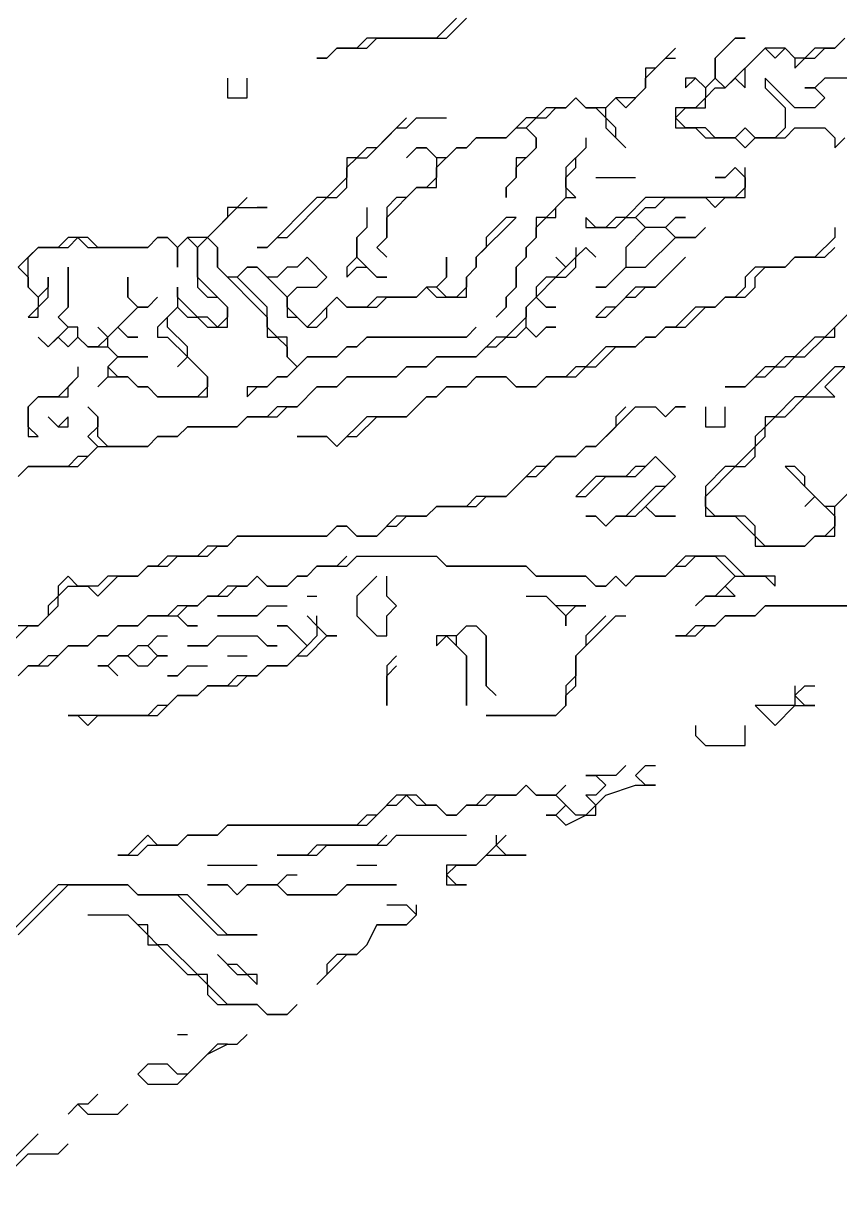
# Model space of a CAD drawing. Header units: metres. Extents: x 76363 to 76886, y 81203 to 81673.
# Drawn here: x 76758.8 to 76791.6, y 81333 to 81379.6 of the extents above; entities that cross this region are included whole.
import ezdxf

# ---------------------------------------------------------------- set-up
doc = ezdxf.new("R2010")
doc.units = ezdxf.units.M

msp = doc.modelspace()

# ---------------------------------------------------------------- linework, layer by layer
for points in [[(76776.2, 81379.8, 203.74), (76775.4, 81379, 203.301), (76772.6, 81379, 203.617), (76772.2, 81378.6, 203.237), (76771.4, 81378.6, 203.6), (76771, 81378.2, 203.26), (76770.6, 81378.2, 203.36), (76771, 81378.2, 203.26), (76771.4, 81378.6, 203.6), (76772.6, 81378.6, 203.195), (76773, 81379, 203.62), (76775.8, 81379, 203.061), (76776.6, 81379.8, 203.474)], [(76791.8, 81379, 200.22), (76791.4, 81378.6, 199.895), (76790.6, 81378.6, 200.05), (76790.2, 81378.2, 200.08), (76789.8, 81378.2, 200.153), (76789.4, 81378.6, 200.58), (76788.6, 81378.6, 200.78), (76787, 81377, 200.68), (76786.6, 81377.4, 200.89), (76786.6, 81378.2, 201.195), (76787.4, 81379, 201.437), (76787.8, 81379, 201.47), (76787.4, 81379, 201.437), (76786.6, 81378.2, 201.195), (76786.6, 81377.4, 200.89), (76786.2, 81377, 200.873), (76785.8, 81377.4, 201.085), (76785.4, 81377.4, 201.29), (76785.4, 81377, 201.075), (76785.8, 81377.4, 201.085), (76786.2, 81377, 200.873), (76786.2, 81376.6, 200.7), (76785.8, 81376.2, 200.81), (76785, 81376.2, 200.96), (76785, 81375.4, 200.74), (76785.8, 81375.4, 200.65), (76786.2, 81375, 200.64), (76787.4, 81375, 200.55), (76787.8, 81374.6, 200.615), (76788.2, 81375, 200.475), (76789.4, 81375, 200.39), (76789.8, 81375.4, 200.45), (76791, 81375.4, 200.41), (76791.4, 81375, 200.137), (76791.4, 81374.6, 199.87), (76791.8, 81375, 199.928)], [(76792.2, 81377.4, 199.8), (76791, 81377.4, 199.84), (76790.6, 81377, 199.86), (76790.2, 81377, 199.94), (76790.6, 81377, 199.86), (76791, 81376.6, 200), (76790.6, 81376.2, 200.237), (76789.8, 81376.2, 200.18), (76788.6, 81377.4, 200.425), (76788.6, 81377, 200.37), (76789.4, 81376.2, 200.29), (76789.4, 81375.4, 200.355), (76789, 81375, 200.32), (76788.2, 81375, 200.475), (76787.8, 81375.4, 200.57), (76787.4, 81375, 200.55), (76786.6, 81375, 200.63), (76786.2, 81375.4, 200.65), (76785.4, 81375.4, 200.73), (76785, 81375.8, 200.82), (76785.4, 81376.2, 200.93), (76786.2, 81376.2, 200.69), (76786.2, 81376.6, 200.7), (76786.6, 81377, 200.743), (76787, 81377, 200.68), (76787.4, 81377.4, 200.73), (76787.8, 81377, 200.48), (76787.8, 81377.8, 200.752), (76788.6, 81378.6, 200.78), (76789, 81378.2, 200.45), (76789.4, 81378.6, 200.58), (76789.8, 81378.2, 200.153), (76789.8, 81377.8, 199.98), (76790.2, 81378.2, 200.08), (76790.6, 81378.2, 199.84), (76791, 81378.6, 199.952), (76791.4, 81378.6, 199.895), (76791.8, 81379, 200.22)], [(76785, 81378.6, 201.72), (76784.2, 81377.8, 201.265), (76783.8, 81377.8, 201.193), (76783.8, 81377, 200.97), (76783.4, 81376.6, 200.678), (76782.6, 81376.6, 200.53), (76782.2, 81376.2, 200.243), (76781.4, 81376.2, 200.16), (76781, 81376.6, 200.39), (76780.6, 81376.2, 200.197), (76779.8, 81376.2, 200.177), (76779.4, 81375.8, 199.885), (76779, 81375.8, 199.965), (76778.2, 81375, 199.63), (76777, 81375, 199.723), (76776.6, 81374.6, 199.545), (76776.2, 81374.6, 199.545), (76775.8, 81374.2, 199.41), (76775.4, 81374.2, 199.437), (76775, 81374.6, 199.74), (76774.6, 81374.6, 199.78), (76774.2, 81374.2, 199.64), (76774.6, 81374.6, 199.78), (76775, 81374.6, 199.74), (76775.4, 81374.2, 199.437), (76775.4, 81373.4, 199.26), (76775, 81373, 199.38), (76774.6, 81373, 199.475), (76774.2, 81372.6, 199.35), (76773.8, 81372.6, 199.35), (76773.4, 81372.2, 199.29), (76773.4, 81371, 199.2), (76773, 81370.6, 199.22), (76773.4, 81370.2, 199.09), (76773, 81370.6, 199.22), (76773.4, 81371, 199.2), (76773.4, 81371.8, 199.23), (76774.6, 81373, 199.475), (76775.4, 81373, 199.275), (76775.4, 81373.8, 199.313), (76776.2, 81374.6, 199.545), (76776.6, 81374.6, 199.545), (76777, 81375, 199.723), (76778.2, 81375, 199.63), (76778.6, 81375.4, 199.838), (76779, 81375.4, 199.72), (76779.4, 81375, 199.505), (76779.4, 81374.6, 199.53), (76779, 81374.2, 199.48), (76778.6, 81374.2, 199.4), (76778.6, 81373.4, 199.51), (76778.2, 81373, 199.5), (76778.2, 81372.6, 199.485), (76778.2, 81373, 199.5), (76778.6, 81373.4, 199.51), (76778.6, 81373.8, 199.455), (76779.4, 81374.6, 199.53), (76779.4, 81375, 199.505), (76779, 81375.4, 199.72), (76779.4, 81375.8, 199.885), (76779.8, 81375.8, 199.867), (76780.2, 81376.2, 200.09), (76780.6, 81376.2, 200.197), (76781, 81376.6, 200.39), (76781.4, 81376.2, 200.16), (76781.8, 81376.2, 200.225), (76782.2, 81375.8, 200.07), (76782.2, 81375.4, 200.05), (76783, 81374.6, 200.205), (76782.6, 81375, 200.155), (76782.6, 81375.4, 200.17), (76782.2, 81375.8, 200.07), (76782.2, 81376.2, 200.243), (76782.6, 81376.6, 200.53), (76783, 81376.2, 200.4), (76783.8, 81377, 200.97), (76783.8, 81377.4, 201.055), (76784.6, 81378.2, 201.51), (76785, 81378.2, 201.493)], [(76767, 81377.4, 203.91), (76767, 81376.6, 203.495), (76767.8, 81376.6, 203.143), (76767.8, 81377.4, 203.578)], [(76774.2, 81375.8, 200.53), (76773, 81374.6, 199.97), (76772.6, 81374.6, 200.05), (76772.2, 81374.2, 199.907), (76771.8, 81374.2, 199.94), (76771.8, 81373.4, 199.62), (76771, 81372.6, 199.55), (76770.6, 81372.6, 199.75), (76768.6, 81370.6, 199.583), (76768.2, 81370.6, 199.73), (76768.6, 81370.6, 199.583), (76769, 81371, 199.56), (76769.4, 81371, 199.44), (76771, 81372.6, 199.55), (76771.4, 81372.6, 199.51), (76771.8, 81373, 199.565), (76771.8, 81373.8, 199.75), (76772.2, 81374.2, 199.907), (76772.6, 81374.2, 199.8), (76773.8, 81375.4, 200.363), (76774.2, 81375.4, 200.27), (76774.6, 81375.8, 200.533), (76775.8, 81375.8, 200.29)], [(76781.4, 81375, 199.96), (76781.4, 81374.6, 200.02), (76780.6, 81373.8, 199.99), (76780.6, 81372.6, 200.08), (76779.8, 81371.8, 200.23), (76779.4, 81371.8, 200.078), (76779.4, 81371, 200.365), (76779, 81370.6, 200.235), (76779, 81370.2, 200.22), (76778.6, 81369.8, 200.096), (76778.6, 81369, 200.13), (76778.2, 81368.6, 200.017), (76778.2, 81368.2, 200.055), (76777.8, 81367.8, 199.81), (76778.2, 81368.2, 200.055), (76778.2, 81368.6, 200.017), (76778.6, 81369, 200.13), (76778.6, 81369.8, 200.096), (76779, 81370.2, 200.22), (76779, 81370.6, 200.235), (76779.4, 81371, 200.365), (76779.4, 81371.4, 200.275), (76779.8, 81371.8, 200.23), (76780.2, 81371.8, 200.36), (76780.2, 81372.2, 200.07), (76780.6, 81372.6, 200.08), (76781, 81372.6, 200.085), (76780.6, 81373, 200.027), (76780.6, 81373.4, 200.09), (76781, 81373.8, 200.1), (76781, 81374.2, 200.007), (76781.4, 81374.6, 200.02)], [(76787.4, 81373.8, 200.385), (76787, 81373.4, 200.25), (76786.6, 81373.4, 200.26), (76787, 81373.4, 200.25), (76787.4, 81373.8, 200.385), (76787.8, 81373.4, 200.25), (76787.8, 81373, 200.16), (76787.4, 81372.6, 200.18), (76783.8, 81372.6, 200.3), (76783, 81371.8, 200.275), (76782.6, 81371.8, 200.273), (76782.2, 81371.4, 200.26), (76781.8, 81371.4, 200.295), (76781.4, 81371.8, 200.2), (76781.4, 81371.4, 200.27), (76782.6, 81371.4, 200.26), (76783, 81371.8, 200.275), (76783.4, 81371.8, 200.347), (76783.8, 81371.4, 200.127), (76783, 81370.6, 200.013), (76783, 81369.8, 199.8), (76782.2, 81369, 199.85), (76781.8, 81369, 199.93), (76782.2, 81369, 199.85), (76783, 81369.8, 199.8), (76783.8, 81369.8, 199.805), (76785, 81371, 199.85), (76785.8, 81371, 199.81), (76786.2, 81371.4, 199.81), (76785.8, 81371, 199.81), (76785, 81371, 199.85), (76784.6, 81371.4, 200.03), (76785, 81371.8, 200.08), (76785.4, 81371.8, 199.96), (76785, 81371.8, 200.08), (76784.6, 81371.4, 200.03), (76783.8, 81371.4, 200.127), (76783.4, 81371.8, 200.347), (76783.8, 81372.2, 200.29), (76784.2, 81372.2, 200.21), (76784.6, 81372.6, 200.225), (76786.2, 81372.6, 200.07), (76786.6, 81372.2, 200.09), (76787, 81372.6, 200.167), (76787.8, 81372.6, 200.14), (76787.8, 81373.8, 200.345)], [(76781.8, 81373.4, 200.155), (76783.4, 81373.4, 200.19)], [(76767.8, 81372.6, 200.56), (76767.4, 81372.2, 200.465), (76767, 81372.2, 200.578), (76767, 81371.8, 200.33), (76766.2, 81371, 200.22), (76765.4, 81371, 200.415), (76765, 81370.6, 200.367), (76764.6, 81371, 200.53), (76764.2, 81371, 200.663), (76763.8, 81370.6, 200.52), (76761.8, 81370.6, 201.03), (76761.4, 81371, 201.233), (76760.6, 81371, 201.26), (76760.2, 81370.6, 201.093), (76759.4, 81370.6, 201.223), (76758.6, 81369.8, 201.155)], [(76758.6, 81369.8, 201.155), (76759, 81369.4, 200.94), (76759, 81369, 200.92), (76759.4, 81368.6, 200.91), (76759.4, 81368.2, 200.923), (76759, 81367.8, 200.79), (76759.4, 81367.8, 200.86), (76759.4, 81368.2, 200.923), (76759.8, 81368.6, 200.98), (76759.8, 81369.4, 200.94), (76759.8, 81369, 200.88), (76759.4, 81368.6, 200.91), (76759, 81369, 200.92), (76759, 81370.2, 201.17), (76759.4, 81370.6, 201.223), (76760.6, 81370.6, 200.99), (76761, 81371, 201.177), (76761.4, 81370.6, 200.99), (76763.8, 81370.6, 200.52), (76764.2, 81371, 200.663), (76764.6, 81371, 200.53), (76765, 81370.6, 200.367), (76765, 81369.8, 200.25), (76765, 81370.6, 200.367), (76765.4, 81371, 200.415), (76765.8, 81370.6, 200.165), (76765.8, 81369, 200.055), (76766.2, 81368.6, 200.03), (76766.6, 81368.6, 200.03), (76767, 81368.2, 200.01), (76767, 81367.8, 200.08), (76766.6, 81367.4, 200.36), (76766.2, 81367.8, 200.235), (76765.8, 81367.8, 200.437), (76765, 81368.6, 200.345), (76765, 81369, 200.285), (76765, 81368.2, 200.33), (76764.2, 81367.4, 200.53), (76764.2, 81367, 200.64), (76764.6, 81367, 200.51), (76765.4, 81366.2, 200.43), (76765, 81365.8, 200.685), (76765.4, 81366.2, 200.43), (76766.2, 81365.4, 200.36), (76766.2, 81365, 200.333), (76765.8, 81364.6, 200.4), (76764.2, 81364.6, 200.445), (76763.8, 81365, 200.607), (76763.4, 81365, 200.422), (76763, 81365.4, 200.635), (76762.6, 81365.4, 200.675), (76762.2, 81365.8, 200.695), (76762.6, 81366.2, 200.99), (76763.8, 81366.2, 201.04), (76762.6, 81366.2, 200.99), (76762.2, 81366.6, 200.73), (76762.2, 81367, 200.63), (76762.6, 81367.4, 200.53), (76763, 81367, 200.717), (76763.4, 81367, 200.74), (76763, 81367, 200.717), (76762.6, 81367.4, 200.53), (76763.4, 81368.2, 200.49), (76763.8, 81368.2, 200.41), (76764.2, 81368.6, 200.425), (76763.8, 81368.2, 200.41), (76763.4, 81368.2, 200.49), (76763, 81368.6, 200.43), (76763, 81369.4, 200.51), (76763, 81368.6, 200.43), (76763.4, 81368.2, 200.49), (76762.2, 81367, 200.63), (76761.8, 81367.4, 200.69), (76762.2, 81367, 200.63), (76761.8, 81366.6, 200.733), (76761.4, 81366.6, 200.81), (76761, 81367, 200.67), (76761, 81367.4, 200.655), (76760.6, 81367.4, 200.615), (76760.2, 81367.8, 200.715), (76760.6, 81368.2, 200.69), (76760.6, 81369.8, 200.72), (76760.6, 81368.2, 200.69), (76760.2, 81367.8, 200.715), (76760.6, 81367.4, 200.615), (76759.8, 81366.6, 200.43), (76759.4, 81367, 200.61), (76759.8, 81366.6, 200.43), (76760.2, 81367, 200.525), (76760.6, 81366.6, 200.615), (76761, 81367, 200.67), (76761.4, 81366.6, 200.81), (76762.2, 81366.6, 200.73), (76762.6, 81366.2, 200.99), (76762.2, 81365.8, 200.695), (76762.2, 81365.4, 200.465), (76761.8, 81365, 200.36), (76762.2, 81365.4, 200.465), (76763, 81365.4, 200.635), (76763.4, 81365, 200.422), (76763.8, 81365, 200.607), (76764.2, 81364.6, 200.445), (76766.2, 81364.6, 200.39), (76766.2, 81365.4, 200.36), (76765.4, 81366.2, 200.43), (76765.4, 81366.6, 200.415), (76764.6, 81367.4, 200.527), (76764.6, 81367.8, 200.47), (76765, 81368.2, 200.33), (76765.4, 81367.8, 200.43), (76765.8, 81367.8, 200.437), (76766.2, 81367.4, 200.37), (76767, 81367.4, 200.175), (76767, 81368.2, 200.01), (76765.8, 81369.4, 200.08), (76765.8, 81370.6, 200.165), (76766.2, 81371, 200.22), (76766.6, 81370.6, 200.05), (76766.6, 81369.8, 200.01), (76768.6, 81367.8, 200.203), (76768.6, 81367, 200.23), (76769, 81367, 200.04), (76769.4, 81366.6, 200.02), (76769.4, 81366.2, 200.11), (76769.8, 81365.8, 200.17), (76769.4, 81365.4, 200.35), (76769, 81365.4, 200.27), (76768.6, 81365, 200.325), (76767.8, 81365, 200.33), (76767.8, 81364.6, 200.24), (76768.2, 81365, 200.33), (76768.6, 81365, 200.325), (76769, 81365.4, 200.27), (76769.4, 81365.4, 200.35), (76770.2, 81366.2, 200.105), (76771.4, 81366.2, 200.29), (76771.8, 81366.6, 200.17), (76772.2, 81366.6, 200.235), (76772.6, 81367, 200.1), (76776.6, 81367, 199.7), (76777, 81367.4, 199.64), (76776.6, 81367, 199.7), (76772.6, 81367, 200.1), (76772.2, 81366.6, 200.235), (76771.8, 81366.6, 200.17), (76771.4, 81366.2, 200.29), (76770.2, 81366.2, 200.105), (76769.8, 81365.8, 200.17), (76769.4, 81366.2, 200.11), (76769.4, 81367, 199.88), (76769, 81367, 200.04), (76768.6, 81367.4, 200.28), (76768.6, 81368.2, 199.975), (76767.4, 81369.4, 199.76), (76767.8, 81369.8, 199.625), (76768.2, 81369.8, 199.55), (76769.4, 81368.6, 199.71), (76769.4, 81367.8, 199.84), (76769.8, 81367.8, 199.76), (76770.2, 81367.4, 199.67), (76770.6, 81367.4, 199.66), (76771, 81367.8, 199.6), (76771, 81368.2, 199.43), (76771.4, 81368.6, 199.41), (76771.8, 81368.2, 199.647), (76773, 81368.2, 199.61), (76773.4, 81368.6, 199.48), (76774.6, 81368.6, 199.435), (76775, 81369, 199.42), (76775.4, 81368.6, 199.24), (76776.6, 81368.6, 199.24), (76776.6, 81369.4, 199.235), (76777, 81369.8, 199.25), (76777, 81370.2, 199.3), (76778.6, 81371.8, 199.715), (76778.2, 81371.8, 199.61), (76777.4, 81371, 199.49), (76777.4, 81370.6, 199.475), (76777, 81370.2, 199.3), (76777, 81369.8, 199.25), (76776.6, 81369.4, 199.235), (76776.6, 81369, 199.25), (76776.2, 81368.6, 199.235), (76775.8, 81368.6, 199.243), (76775.4, 81369, 199.255), (76775.8, 81369.4, 199.195), (76775.8, 81370.2, 199.16), (76775.8, 81369.4, 199.195), (76775.4, 81369, 199.255), (76775, 81369, 199.42), (76774.6, 81368.6, 199.435), (76773, 81368.6, 199.538), (76772.6, 81368.2, 199.69), (76771.8, 81368.2, 199.647), (76771.4, 81368.6, 199.41), (76770.2, 81367.4, 199.67), (76769.4, 81368.2, 199.78), (76769.4, 81368.6, 199.71), (76769.8, 81369, 199.51), (76770.6, 81369, 199.425), (76771, 81369.4, 199.29), (76770.2, 81370.2, 199.26), (76769.8, 81369.8, 199.315), (76769.4, 81369.8, 199.39), (76769, 81369.4, 199.53), (76768.6, 81369.4, 199.54), (76768.2, 81369.8, 199.55), (76767.8, 81369.8, 199.625), (76767.4, 81369.4, 199.76), (76767, 81369.4, 199.88), (76766.6, 81369.8, 200.01), (76766.6, 81370.6, 200.05), (76766.2, 81371, 200.22), (76767.4, 81372.2, 200.465), (76768.6, 81372.2, 200.12), (76768.2, 81372.2, 200.235)], [(76772.6, 81372.2, 199.48), (76772.6, 81371.4, 199.375), (76772.2, 81371, 199.43), (76772.2, 81370.2, 199.395), (76771.8, 81369.8, 199.38), (76771.8, 81369.4, 199.37), (76772.2, 81369.8, 199.38), (76772.6, 81369.8, 199.277), (76773, 81369.4, 199.28), (76773.4, 81369.4, 199.43), (76773, 81369.4, 199.28), (76772.2, 81370.2, 199.395), (76772.2, 81371, 199.43), (76772.6, 81371.4, 199.375)], [(76791.4, 81371.4, 199.38), (76791.4, 81371, 199.29), (76790.6, 81370.2, 199.11), (76789.8, 81370.2, 199.133), (76789.4, 81369.8, 199.01), (76788.2, 81369.8, 199.29), (76787.8, 81369.4, 199.28), (76787.8, 81369, 199.175), (76787.4, 81368.6, 199.235), (76787, 81368.6, 199.2), (76786.6, 81368.2, 199.18), (76785.8, 81368.2, 198.995), (76785, 81367.4, 198.78), (76784.6, 81367.4, 198.78), (76784.2, 81367, 198.64), (76783.8, 81367, 198.76), (76783.4, 81366.6, 198.59), (76782.2, 81366.6, 198.66), (76781.4, 81365.8, 198.36), (76781, 81365.8, 198.54), (76780.6, 81365.4, 198.47), (76779.8, 81365.4, 198.677), (76779.4, 81365, 198.61), (76778.6, 81365, 198.805), (76778.2, 81365.4, 199.07), (76777, 81365.4, 199.48), (76776.6, 81365, 199.28), (76775.8, 81365, 199.66), (76775.4, 81364.6, 199.43), (76775, 81364.6, 199.488), (76774.2, 81363.8, 198.8), (76772.6, 81363.8, 199.06), (76771.4, 81362.6, 197.82), (76771, 81363, 198.393), (76769.8, 81363, 199.164), (76771, 81363, 198.393), (76771.4, 81362.6, 197.82), (76771.8, 81363, 198), (76772.2, 81363, 198.118), (76773, 81363.8, 199.04), (76774.2, 81363.8, 198.8), (76775, 81364.6, 199.488), (76775.4, 81364.6, 199.43), (76775.8, 81365, 199.66), (76776.6, 81365, 199.28), (76777, 81365.4, 199.48), (76778.2, 81365.4, 199.07), (76778.6, 81365, 198.805), (76779.4, 81365, 198.61), (76779.8, 81365.4, 198.677), (76781, 81365.4, 198.195), (76781.4, 81365.8, 198.36), (76781.8, 81365.8, 198.38), (76782.6, 81366.6, 198.705), (76783.4, 81366.6, 198.59), (76783.8, 81367, 198.76), (76784.2, 81367, 198.64), (76784.6, 81367.4, 198.78), (76785.4, 81367.4, 198.77), (76786.2, 81368.2, 199.11), (76786.6, 81368.2, 199.18), (76787, 81368.6, 199.2), (76787.8, 81368.6, 199.16), (76788.2, 81369, 199.02), (76788.2, 81369.4, 199.233), (76788.6, 81369.8, 199.17), (76789.4, 81369.8, 199.01), (76789.8, 81370.2, 199.133), (76791, 81370.2, 199.1), (76791.4, 81370.6, 199.138)], [(76781, 81370.6, 200.54), (76781, 81370.2, 200.63), (76780.6, 81369.8, 200.73), (76780.2, 81370.2, 200.67), (76780.6, 81369.8, 200.73), (76780.2, 81369.4, 200.68), (76779.8, 81369.4, 200.533), (76779.4, 81369, 200.32), (76779.4, 81368.6, 200.225), (76779, 81368.2, 200.2), (76779, 81367.8, 200.075), (76778.2, 81367, 200.08), (76777.8, 81367, 200.005), (76777, 81366.2, 200.05), (76775.4, 81366.2, 200.21), (76775, 81365.8, 200.26), (76774.2, 81365.8, 200.27), (76773.8, 81365.4, 200.26), (76771.8, 81365.4, 200.42), (76771.4, 81365, 200.32), (76770.6, 81365, 200.4), (76769.8, 81364.2, 200.405), (76769, 81364.2, 200.75), (76768.6, 81363.8, 200.775), (76767.8, 81363.8, 200.36), (76767.4, 81363.4, 200.35), (76765.4, 81363.4, 200.27), (76765, 81363, 200.31), (76764.2, 81363, 200.33), (76763.8, 81362.6, 200.32), (76762.2, 81362.6, 200.28), (76761.8, 81363, 200.265), (76761.8, 81363.8, 200.3), (76761.4, 81364.2, 200.4), (76761.8, 81363.8, 200.3), (76761.8, 81363.4, 200.28), (76761.4, 81363, 200.393), (76761.8, 81362.6, 200.24), (76761.4, 81362.2, 200.115), (76761, 81362.2, 200.255), (76760.6, 81361.8, 200.217), (76759, 81361.8, 200.373), (76758.6, 81361.4, 200.36)], [(76758.6, 81361.4, 200.36), (76759, 81361.8, 200.373), (76761, 81361.8, 200.02), (76761.8, 81362.6, 200.24), (76763.8, 81362.6, 200.32), (76764.2, 81363, 200.33), (76765, 81363, 200.31), (76765.4, 81363.4, 200.27), (76767.4, 81363.4, 200.35), (76767.8, 81363.8, 200.36), (76769, 81363.8, 200.775), (76769.4, 81364.2, 200.67), (76769.8, 81364.2, 200.405), (76770.6, 81365, 200.4), (76771.4, 81365, 200.32), (76771.8, 81365.4, 200.42), (76773.8, 81365.4, 200.26), (76774.2, 81365.8, 200.27), (76775, 81365.8, 200.26), (76775.4, 81366.2, 200.21), (76777, 81366.2, 200.05), (76777.4, 81366.6, 199.99), (76777.8, 81366.6, 199.99), (76778.2, 81367, 200.08), (76778.6, 81367, 200.035), (76779, 81367.4, 200.02), (76779.4, 81367, 199.7), (76779.8, 81367.4, 199.71), (76780.2, 81367.4, 199.63), (76779.8, 81367.4, 199.71), (76779.4, 81367, 199.7), (76779, 81367.4, 200.02), (76779, 81368.2, 200.2), (76779.4, 81368.6, 200.225), (76779.8, 81368.2, 200.13), (76780.2, 81368.2, 200.01), (76779.8, 81368.2, 200.13), (76779.4, 81368.6, 200.225), (76780.2, 81369.4, 200.68), (76780.6, 81369.4, 200.72), (76781, 81369.8, 200.65), (76781, 81370.2, 200.63), (76781.4, 81370.6, 200.46), (76781.8, 81370.2, 200.365), (76781.4, 81370.6, 200.46)], [(76785.4, 81370.2, 199.58), (76784.2, 81369, 199.31), (76783.4, 81369, 199.575), (76782.6, 81368.2, 199.35), (76782.2, 81368.2, 199.557), (76781.8, 81367.8, 199.41), (76782.2, 81367.8, 199.28), (76783, 81368.6, 199.44), (76783.4, 81368.6, 199.25), (76783.8, 81369, 199.483), (76784.2, 81369, 199.31)], [(76791.8, 81367.8, 195.7), (76791, 81367, 195.473), (76790.6, 81367, 195.848), (76789.8, 81366.2, 195.005), (76789.4, 81366.2, 195.27), (76789, 81365.8, 195.05), (76788.6, 81365.8, 195.293), (76787.8, 81365, 194.517), (76787, 81365, 195.04), (76787.8, 81365, 194.517), (76788.2, 81365.4, 194.88), (76788.6, 81365.4, 194.718), (76789, 81365.8, 195.05), (76789.4, 81365.8, 194.713), (76789.8, 81366.2, 195.005), (76790.2, 81366.2, 194.778), (76791, 81367, 195.473), (76791.4, 81367, 195.21), (76791.4, 81367.4, 195.547), (76793.4, 81369.4, 196.554)], [(76761, 81365.8, 200.735), (76761, 81365.4, 200.68), (76760.2, 81364.6, 200.57), (76759.4, 81364.6, 200.65), (76759, 81364.2, 200.56), (76759, 81363, 200.39), (76759.4, 81363, 200.66), (76759, 81363.4, 200.45), (76759, 81364.2, 200.56), (76759.4, 81364.6, 200.65), (76760.6, 81364.6, 200.6), (76760.6, 81365, 200.665), (76761, 81365.4, 200.68)], [(76791.8, 81365.8, 194.15), (76791.4, 81365.8, 194.31), (76790.2, 81364.6, 193.46), (76789.8, 81364.6, 193.574), (76789, 81363.8, 193.24), (76788.6, 81363.8, 193.24), (76788.6, 81363.4, 192.87), (76788.2, 81363, 192.8), (76788.2, 81362.6, 192.547), (76787.4, 81361.8, 192.51), (76787, 81361.8, 192.54), (76786.2, 81361, 192.395), (76786.2, 81359.8, 192.127), (76787.4, 81359.8, 192.22), (76788.2, 81359, 192.295), (76788.2, 81358.6, 192.19), (76790.2, 81358.6, 192.46), (76790.6, 81359, 192.555), (76791.4, 81359, 192.48), (76791.4, 81360.2, 192.645), (76791.8, 81360.6, 192.815)], [(76792.2, 81361, 192.87), (76791.4, 81360.2, 192.645), (76791, 81360.2, 192.61), (76790.2, 81361, 192.57), (76790.2, 81361.4, 192.66), (76789.8, 81361.8, 192.61), (76789.4, 81361.8, 192.53), (76790.6, 81360.6, 192.503), (76790.2, 81360.2, 192.46), (76790.6, 81360.6, 192.503), (76791.4, 81359.8, 192.51), (76791.4, 81359.4, 192.495), (76791, 81359, 192.515), (76790.6, 81359, 192.555), (76790.2, 81358.6, 192.46), (76788.6, 81358.6, 192.28), (76788.2, 81359, 192.295), (76788.2, 81359.4, 192.43), (76787.8, 81359.8, 192.37), (76786.6, 81359.8, 192.07), (76786.2, 81360.2, 192.17), (76786.2, 81360.6, 192.26), (76787.4, 81361.8, 192.51), (76787.8, 81361.8, 192.39), (76788.2, 81362.2, 192.32), (76788.2, 81362.6, 192.547), (76788.6, 81363, 192.67), (76788.6, 81363.4, 192.87), (76789, 81363.8, 193.24), (76789.4, 81363.8, 193.113), (76790.2, 81364.6, 193.46), (76791.4, 81364.6, 193.49), (76791, 81365, 193.56), (76791.8, 81365.8, 194.15)], [(76758.2, 81354.6, 190.943), (76759, 81355.4, 191.568), (76759.4, 81355.4, 191.27), (76760.2, 81356.2, 191.882), (76760.2, 81356.6, 192.374), (76760.6, 81357, 192.65), (76761.4, 81357, 192.493), (76761.8, 81356.6, 191.69), (76762.6, 81357.4, 192.248), (76763.4, 81357.4, 192.18), (76763.8, 81357.8, 192.633), (76764.6, 81357.8, 192.014), (76765, 81358.2, 192.438), (76766.2, 81358.2, 191.97), (76766.6, 81358.6, 192.286), (76767, 81358.6, 192.282), (76767.4, 81359, 192.539), (76771, 81359, 191.57), (76771.4, 81359.4, 192.145), (76771.8, 81359.4, 192.088), (76772.2, 81359, 191.55), (76773, 81359, 191.51), (76773.4, 81359.4, 191.933), (76773.8, 81359.4, 192.002), (76774.2, 81359.8, 192.34), (76775, 81359.8, 192.267), (76775.4, 81360.2, 192.793), (76777, 81360.2, 192.877), (76777.4, 81360.6, 193.44), (76778.2, 81360.6, 193.53), (76779, 81361.4, 194.162), (76779.4, 81361.4, 194), (76780.2, 81362.2, 194.827), (76781, 81362.2, 194.57), (76781.4, 81362.6, 195.02), (76781.8, 81362.6, 194.827), (76783.4, 81364.2, 195.547), (76784.2, 81364.2, 195.42), (76784.6, 81363.8, 194.86), (76785, 81364.2, 195.18), (76785.4, 81364.2, 195.044), (76785, 81364.2, 195.18), (76784.6, 81363.8, 194.86), (76784.2, 81364.2, 195.42)], [(76783, 81364.2, 195.68), (76782.6, 81363.8, 195.323), (76782.6, 81363.4, 195), (76781.8, 81362.6, 194.827), (76781.4, 81362.6, 195.02), (76781, 81362.2, 194.57), (76780.2, 81362.2, 194.827), (76779.8, 81361.8, 194.357), (76779.4, 81361.8, 194.505), (76778.2, 81360.6, 193.53), (76777, 81360.6, 193.495), (76776.6, 81360.2, 192.863), (76775.4, 81360.2, 192.793), (76775, 81359.8, 192.267), (76773.8, 81359.8, 192.388), (76773, 81359, 191.51), (76772.2, 81359, 191.55), (76771.8, 81359.4, 192.088), (76771.4, 81359.4, 192.145), (76771, 81359, 191.57), (76767.4, 81359, 192.539), (76767, 81358.6, 192.282), (76766.2, 81358.6, 192.523), (76765.8, 81358.2, 192.137), (76764.6, 81358.2, 192.802), (76764.2, 81357.8, 192.355), (76763.8, 81357.8, 192.633), (76763.4, 81357.4, 192.18), (76762.2, 81357.4, 192.495), (76761.8, 81357, 192.24), (76761, 81357, 192.557), (76760.6, 81357.4, 193.342), (76760.2, 81357, 192.933), (76760.2, 81356.6, 192.374), (76759.8, 81356.2, 192.273), (76759.8, 81355.8, 191.606), (76759.4, 81355.4, 191.27), (76758.6, 81355.4, 191.698)], [(76786.2, 81364.2, 194.547), (76786.2, 81363.4, 193.918), (76787, 81363.4, 193.63), (76787, 81364.2, 194.22)], [(76759.8, 81363.8, 200.73), (76760.2, 81363.4, 200.98), (76760.6, 81363.4, 200.9), (76760.6, 81363.8, 200.76), (76760.2, 81363.4, 200.98)], [(76784.2, 81362.2, 193.87), (76783.8, 81361.8, 193.58), (76783.4, 81361.8, 193.7), (76783, 81361.4, 193.513), (76781.8, 81361.4, 193.69), (76781, 81360.6, 193.41), (76781.4, 81360.6, 193.315), (76782.2, 81361.4, 193.53), (76783.4, 81361.4, 193.513), (76784.2, 81362.2, 193.87), (76785, 81361.4, 193.21), (76784.6, 81361, 193.2), (76784.2, 81361, 193.285), (76783, 81359.8, 192.965), (76782.6, 81359.8, 193.005), (76782.2, 81359.4, 192.91), (76781.8, 81359.8, 193.01), (76781.4, 81359.8, 193.09), (76781.8, 81359.8, 193.01), (76782.2, 81359.4, 192.91), (76782.6, 81359.8, 193.005), (76783.4, 81359.8, 193.01), (76783.8, 81360.2, 193.095), (76784.2, 81359.8, 192.93), (76785, 81359.8, 192.46), (76784.2, 81359.8, 192.93), (76783.8, 81360.2, 193.095), (76785, 81361.4, 193.21)], [(76771.8, 81358.2, 190.98), (76771.4, 81357.8, 190.74), (76770.6, 81357.8, 190.713), (76770.2, 81357.4, 190.49), (76769.8, 81357.4, 190.65), (76769.4, 81357, 190.56), (76768.6, 81357, 190.635), (76768.2, 81357.4, 190.92), (76767.8, 81357, 190.737), (76767, 81357, 190.943), (76766.6, 81356.6, 190.655), (76766.2, 81356.6, 190.762), (76765.8, 81356.2, 190.61), (76765, 81356.2, 190.713), (76764.6, 81355.8, 190.53), (76763.8, 81355.8, 190.697), (76763.4, 81355.4, 190.42), (76762.6, 81355.4, 190.5), (76762.2, 81355, 190.41), (76761.8, 81355, 190.513), (76761.4, 81354.6, 190.4), (76760.6, 81354.6, 190.51), (76760.2, 81354.2, 190.31), (76759.8, 81354.2, 190.38), (76759.4, 81353.8, 190.37), (76759, 81353.8, 190.423), (76758.6, 81353.4, 190.16)], [(76758.6, 81353.4, 190.16), (76759, 81353.8, 190.423), (76759.8, 81353.8, 190.22), (76760.6, 81354.6, 190.51), (76761.4, 81354.6, 190.4), (76761.8, 81355, 190.513), (76762.2, 81355, 190.41), (76762.6, 81355.4, 190.5), (76763.4, 81355.4, 190.42), (76763.8, 81355.8, 190.697), (76765, 81355.8, 190.4), (76765.4, 81355.4, 190.26), (76765.8, 81355.4, 190.3), (76765.4, 81355.4, 190.26), (76765, 81355.8, 190.4), (76765.4, 81356.2, 190.565), (76765.8, 81356.2, 190.61), (76766.2, 81356.6, 190.762), (76767, 81356.6, 190.62), (76767.4, 81357, 190.83), (76767.8, 81357, 190.737), (76768.2, 81357.4, 190.92), (76768.6, 81357, 190.635), (76769.4, 81357, 190.56), (76769.8, 81357.4, 190.65), (76770.2, 81357.4, 190.49), (76770.6, 81357.8, 190.713), (76771.8, 81357.8, 190.77), (76772.2, 81358.2, 190.923), (76775.4, 81358.2, 191.085), (76775.8, 81357.8, 190.893), (76779, 81357.8, 191.51), (76779.4, 81357.4, 191.3), (76781.4, 81357.4, 191.485), (76781.8, 81357, 191.28), (76782.2, 81357, 191.303), (76782.6, 81357.4, 191.49), (76783, 81357, 191.235), (76783.4, 81357.4, 191.363), (76784.6, 81357.4, 191.21), (76785, 81357.8, 191.316), (76785.4, 81357.8, 191.193), (76785.8, 81358.2, 191.363), (76786.6, 81358.2, 191.275), (76787.4, 81357.4, 191.305), (76786.6, 81356.6, 191.16), (76786.2, 81356.6, 191.16), (76785.8, 81356.2, 191.075), (76786.2, 81356.6, 191.16), (76787.4, 81356.6, 191.177), (76787, 81357, 191.18), (76787.4, 81357.4, 191.305), (76788.6, 81357.4, 191.73), (76789, 81357, 191.48), (76789, 81357.4, 191.783), (76787.8, 81357.4, 191.54), (76787, 81358.2, 191.505), (76785.4, 81358.2, 191.505), (76784.6, 81357.4, 191.21), (76783.4, 81357.4, 191.363), (76783, 81357, 191.235), (76782.6, 81357.4, 191.49), (76782.2, 81357, 191.303), (76781.8, 81357, 191.28), (76781.4, 81357.4, 191.485), (76779.4, 81357.4, 191.3), (76779, 81357.8, 191.51), (76775.8, 81357.8, 190.893), (76775.4, 81358.2, 191.085)], [(76773, 81357.4, 190.66), (76772.2, 81356.6, 190.525), (76772.2, 81355.8, 190.565), (76773, 81355, 190.642), (76773.4, 81355, 190.68), (76773.4, 81355.8, 190.905), (76773.8, 81356.2, 190.937), (76773.4, 81356.6, 190.91), (76773.4, 81357.4, 190.707)], [(76795, 81357, 191.19), (76794.6, 81356.6, 191.13), (76792.6, 81356.6, 191.243), (76792.2, 81356.2, 191.09), (76788.6, 81356.2, 191.18), (76788.2, 81355.8, 190.965), (76787, 81355.8, 191.01), (76786.6, 81355.4, 190.857), (76785.8, 81355.4, 190.88), (76785.4, 81355, 190.87), (76785, 81355, 190.825), (76785.8, 81355, 190.79), (76786.2, 81355.4, 190.925), (76786.6, 81355.4, 190.857), (76787, 81355.8, 191.01), (76788.2, 81355.8, 190.965), (76788.6, 81356.2, 191.18), (76792.2, 81356.2, 191.09), (76792.6, 81356.6, 191.243), (76794.6, 81356.6, 191.13), (76795, 81357, 191.19), (76795.4, 81357, 191.15)], [(76768.6, 81356.2, 190.41), (76768.2, 81355.8, 190.5), (76766.6, 81355.8, 190.315), (76768.2, 81355.8, 190.5), (76768.6, 81356.2, 190.41), (76769.4, 81356.2, 190.29)], [(76770.2, 81356.6, 190.277), (76770.6, 81356.6, 190.38)], [(76779, 81356.6, 191.225), (76779.8, 81356.6, 191.11), (76780.6, 81355.8, 191.075), (76780.6, 81355.4, 191.05), (76780.6, 81355.8, 191.075), (76781, 81356.2, 191.09), (76781.4, 81356.2, 191.09), (76780.2, 81356.2, 191.1), (76779.8, 81356.6, 191.11)], [(76770.2, 81355.8, 190.57), (76770.6, 81355.4, 190.71), (76770.6, 81355, 190.615), (76770.2, 81354.6, 190.67), (76769.4, 81355.4, 190.713), (76769, 81355.4, 190.71), (76769.4, 81355.4, 190.713), (76770.2, 81354.6, 190.67), (76769.4, 81353.8, 190.64), (76768.6, 81353.8, 190.8), (76768.2, 81353.4, 190.585), (76767.4, 81353.4, 190.63), (76767, 81353, 190.54), (76766.2, 81353, 190.495), (76765.8, 81352.6, 190.37), (76765, 81352.6, 190.415), (76764.6, 81352.2, 190.325), (76764.2, 81352.2, 190.34), (76763.8, 81351.8, 190.27), (76760.6, 81351.8, 190.195), (76761, 81351.8, 190.195), (76761.4, 81351.4, 190.18), (76761.8, 81351.8, 190.27), (76764.2, 81351.8, 190.27), (76765, 81352.6, 190.415), (76765.8, 81352.6, 190.37), (76766.2, 81353, 190.495), (76767.4, 81353, 190.46), (76767.8, 81353.4, 190.63), (76768.2, 81353.4, 190.585), (76768.6, 81353.8, 190.8), (76769.4, 81353.8, 190.64), (76769.8, 81354.2, 190.66), (76770.2, 81354.2, 190.54), (76771, 81355, 190.58), (76771.4, 81355, 190.53), (76771, 81355, 190.58), (76770.6, 81355.4, 190.71), (76770.6, 81355.8, 190.57)], [(76782.2, 81355.8, 191.035), (76781.4, 81355, 190.857), (76781.4, 81354.6, 190.79), (76781, 81354.2, 190.9), (76781, 81353.4, 190.81), (76780.6, 81353, 190.877), (76780.6, 81352.2, 190.76), (76780.2, 81351.8, 190.785), (76777.4, 81351.8, 190.837), (76780.2, 81351.8, 190.785), (76780.6, 81352.2, 190.76), (76780.6, 81352.6, 190.77), (76781, 81353, 190.72), (76781, 81354.2, 190.9), (76782.6, 81355.8, 190.91), (76783, 81355.8, 190.935)], [(76776.6, 81355.4, 191.07), (76776.2, 81355, 190.935), (76775.4, 81355, 190.9), (76775.4, 81354.6, 190.81), (76775.8, 81355, 190.923), (76776.6, 81354.2, 190.86), (76776.6, 81352.2, 190.7), (76776.6, 81354.2, 190.86), (76776.2, 81354.6, 190.8), (76776.2, 81355, 190.935), (76776.6, 81355.4, 191.07), (76777, 81355.4, 191.14), (76777.4, 81355, 191.24), (76777.4, 81353, 190.965), (76777.8, 81352.6, 190.94), (76777.4, 81353, 190.965), (76777.4, 81355, 191.24), (76777, 81355.4, 191.14)], [(76764.2, 81355, 190.253), (76763.8, 81354.6, 190.235), (76763.4, 81354.6, 190.16), (76763, 81354.2, 190.22), (76762.6, 81354.2, 190.22), (76762.2, 81353.8, 190.21), (76761.8, 81353.8, 190.21), (76762.2, 81353.8, 190.21), (76762.6, 81353.4, 190.375), (76762.2, 81353.8, 190.21), (76762.6, 81354.2, 190.22), (76763, 81354.2, 190.22), (76763.4, 81353.8, 190.35), (76763.8, 81353.8, 190.5), (76764.2, 81354.2, 190.37), (76764.6, 81354.2, 190.52), (76764.2, 81354.2, 190.37), (76763.8, 81354.6, 190.235), (76764.2, 81355, 190.253), (76764.6, 81355, 190.25)], [(76766.6, 81355, 190.55), (76766.2, 81354.6, 190.66), (76765.4, 81354.6, 190.537), (76766.2, 81354.6, 190.66), (76766.6, 81355, 190.55), (76768.2, 81355, 190.727), (76768.6, 81354.6, 190.985), (76769, 81354.6, 190.99), (76768.6, 81354.6, 190.985), (76768.2, 81355, 190.727)], [(76767, 81354.2, 190.9), (76767.8, 81354.2, 190.97)], [(76773.8, 81354.2, 190.57), (76773.4, 81353.8, 190.55), (76773.4, 81352.2, 190.595), (76773.4, 81353.4, 190.53), (76773.8, 81353.8, 190.55)], [(76765.4, 81353.8, 190.74), (76765, 81353.4, 190.755), (76764.6, 81353.4, 190.79), (76765, 81353.4, 190.755), (76765.4, 81353.8, 190.74), (76766.2, 81353.8, 190.8)], [(76789.8, 81353, 190.845), (76789.8, 81352.2, 190.8), (76789, 81352.2, 190.73), (76788.2, 81352.2, 190.74), (76789, 81351.4, 190.85), (76789.8, 81352.2, 190.8), (76790.6, 81352.2, 190.88), (76790.2, 81352.2, 190.8), (76789.8, 81352.6, 190.823), (76790.2, 81353, 190.84), (76790.6, 81353, 190.84)], [(76785.8, 81351.4, 190.71), (76785.8, 81351, 190.77), (76786.2, 81350.6, 190.9), (76787.8, 81350.6, 190.895), (76787.8, 81351.4, 190.78)], [(76785, 81350.2, 190.73)], [(76783, 81349.8, 190.8), (76782.6, 81349.4, 190.86), (76781.4, 81349.4, 190.865), (76781.8, 81349.4, 190.865), (76782.2, 81349, 190.84), (76781.8, 81348.6, 190.94), (76781.4, 81348.6, 190.945), (76781.8, 81348.2, 191.19), (76781.4, 81347.8, 191.26), (76781, 81347.8, 191.255), (76780.2, 81348.6, 190.83), (76780.6, 81349, 190.815), (76780.2, 81348.6, 190.83), (76779.4, 81348.6, 190.84), (76779, 81349, 190.86), (76778.6, 81348.6, 190.867), (76777.4, 81348.6, 190.84), (76777, 81348.2, 190.83), (76776.6, 81348.2, 190.78), (76776.2, 81347.8, 190.81), (76775.8, 81347.8, 190.81), (76775.4, 81348.2, 190.715), (76775, 81348.2, 190.68), (76774.6, 81348.6, 190.62), (76773.8, 81348.6, 190.55), (76773, 81347.8, 190.59), (76772.6, 81347.8, 190.59), (76772.2, 81347.4, 190.71), (76767, 81347.4, 190.135), (76766.6, 81347, 190.12), (76765.4, 81347, 190.05), (76765, 81346.6, 190.035), (76764.2, 81346.6, 189.96), (76763.8, 81347, 189.97), (76763, 81346.2, 189.97), (76762.6, 81346.2, 189.94), (76763.4, 81346.2, 189.98), (76763.8, 81346.6, 189.96), (76765, 81346.6, 190.035), (76765.4, 81347, 190.05), (76766.6, 81347, 190.12), (76767, 81347.4, 190.135), (76772.6, 81347.4, 190.68), (76773.4, 81348.2, 190.605), (76773.8, 81348.2, 190.605), (76774.2, 81348.6, 190.585), (76774.6, 81348.2, 190.68), (76775.4, 81348.2, 190.715), (76775.8, 81347.8, 190.81), (76776.2, 81347.8, 190.81), (76776.6, 81348.2, 190.78), (76777.4, 81348.2, 190.83), (76777.8, 81348.6, 190.84), (76778.6, 81348.6, 190.867), (76779, 81349, 190.86), (76779.4, 81348.6, 190.84), (76780.2, 81348.6, 190.83), (76780.6, 81348.2, 190.97), (76780.2, 81347.8, 191.17), (76779.8, 81347.8, 191.03), (76780.2, 81347.8, 191.17), (76780.6, 81347.4, 191.25), (76781.4, 81347.8, 191.26), (76781.8, 81347.8, 191.25), (76781.8, 81348.2, 191.19), (76782.2, 81348.6, 190.905), (76783.4, 81349, 190.77), (76784.2, 81349, 190.99), (76783.8, 81349, 190.805), (76783.4, 81349.4, 190.71), (76783.8, 81349.8, 190.71), (76784.2, 81349.8, 190.71)], [(76785, 81349.4, 190.85)], [(76773.4, 81347, 190.938), (76773, 81346.6, 191), (76770.6, 81346.6, 190.775), (76770.2, 81346.2, 190.845), (76769, 81346.2, 190.763), (76770.6, 81346.2, 191.045), (76771, 81346.6, 190.885), (76773.4, 81346.6, 191.15), (76773.8, 81347, 190.94), (76776.6, 81347, 191.01)], [(76777.8, 81347, 191.23), (76777.8, 81346.6, 191.29), (76777, 81345.8, 191.18), (76775.8, 81345.8, 191.313), (76775.8, 81345, 191.15), (76776.6, 81345, 190.95), (76776.2, 81345, 191.07), (76775.8, 81345.4, 191.24), (76776.2, 81345.8, 191.34), (76777, 81345.8, 191.18), (76777.4, 81346.2, 191.235), (76779, 81346.2, 191.19), (76778.2, 81346.2, 191.2), (76777.8, 81346.6, 191.29), (76778.2, 81347, 191.3)], [(76766.2, 81345.8, 190.45), (76768.2, 81345.8, 190.75)], [(76772.2, 81345.8, 191.27), (76773, 81345.8, 191.27)], [(76758.6, 81343, 189.177), (76760.6, 81345, 189.6), (76763, 81345, 190.235), (76763.4, 81344.6, 190.36), (76765, 81344.6, 190.71), (76766.6, 81343, 189.406), (76768.2, 81343, 189.02), (76767, 81343, 189.39), (76765.4, 81344.6, 190.78), (76763.4, 81344.6, 190.36), (76763, 81345, 190.235), (76760.2, 81345, 189.595), (76758.2, 81343, 189.36)], [(76769.4, 81345.4, 191.19), (76769, 81345, 191.055), (76767.8, 81345, 190.94), (76767.4, 81344.6, 190.853), (76767, 81345, 190.87), (76766.2, 81345, 190.855), (76767, 81345, 190.87), (76767.4, 81344.6, 190.853), (76767.8, 81345, 190.94), (76769, 81345, 191.055), (76769.4, 81344.6, 190.87), (76771.4, 81344.6, 190.995), (76771.8, 81345, 191.088), (76773.8, 81345, 191.08), (76771.8, 81345, 191.088), (76771.4, 81344.6, 190.995), (76769.4, 81344.6, 190.87), (76769, 81345, 191.055), (76769.4, 81345.4, 191.19), (76769.8, 81345.4, 191.26)], [(76773.4, 81344.2, 190.752), (76774.2, 81344.2, 190.81), (76774.6, 81343.8, 190.64), (76774.2, 81343.4, 190.17), (76773, 81343.4, 189.917), (76772.6, 81342.6, 188.37), (76772.2, 81342.2, 188.21), (76771.4, 81342.2, 188.19), (76771, 81341.8, 187.633), (76771, 81341.4, 187.1), (76770.6, 81341, 186.74), (76771.8, 81342.2, 188.13), (76772.2, 81342.2, 188.21), (76772.6, 81342.6, 188.37), (76773, 81343.4, 189.917), (76774.2, 81343.4, 190.17), (76774.6, 81343.8, 190.64), (76774.6, 81344.2, 190.89)], [(76761.4, 81343.8, 188.697), (76763, 81343.8, 188.783), (76763.8, 81343, 187.334), (76763.8, 81342.6, 186.81), (76764.2, 81342.6, 186.79), (76765.4, 81341.4, 185.397), (76765.8, 81341.4, 185.433), (76766.2, 81341, 185.122), (76766.2, 81340.6, 184.523), (76766.6, 81340.2, 183.936), (76768.2, 81340.2, 184.953), (76768.6, 81339.8, 184.21), (76769.4, 81339.8, 184.68), (76769.8, 81340.2, 185.463), (76769.8, 81340.2, 185.463), (76769.4, 81339.8, 184.68), (76768.6, 81339.8, 184.21), (76768.2, 81340.2, 184.953), (76767, 81340.2, 184.203), (76766.2, 81341, 185.122), (76766.2, 81341.4, 186.062), (76765.8, 81341.4, 185.433), (76764.6, 81342.6, 187.095), (76764.2, 81342.6, 186.79), (76763.8, 81343, 187.334), (76763.8, 81343.4, 188.242), (76763.4, 81343.4, 187.94), (76763, 81343.8, 188.783)], [(76766.6, 81342.2, 188.148), (76767.4, 81341.4, 186.958), (76767.8, 81341.4, 186.88), (76768.2, 81341, 186.403), (76768.2, 81341.4, 186.827), (76767.8, 81341.4, 186.88), (76767.4, 81341.8, 187.537), (76767, 81341.8, 187.488)], [(76767, 81338.6, 182.57), (76766.6, 81338.6, 182.82), (76766.2, 81338.2, 182.77), (76765.4, 81337.4, 182.54), (76765, 81337.4, 182.42), (76764.6, 81337.8, 182.847), (76763.8, 81337.8, 183.178), (76763.4, 81337.4, 182.885), (76763.8, 81337, 182.57), (76765, 81337, 182.313), (76766.2, 81338.2, 182.77), (76767, 81338.6, 182.57), (76767.4, 81338.6, 182.505), (76767.8, 81339, 182.8)], [(76765, 81339, 183.593), (76765.4, 81339, 183.437)], [(76762.6, 81337.4, 183.043)], [(76761.8, 81336.6, 182.595), (76761.4, 81336.2, 182.385), (76761, 81336.2, 182.42), (76760.6, 81335.8, 182.24), (76761, 81336.2, 182.42), (76761.4, 81335.8, 182.06), (76762.6, 81335.8, 182.03), (76763, 81336.2, 182.22)], [(76759.4, 81335, 181.72), (76758.2, 81333.8, 181.14)], [(76757.8, 81333, 180.81), (76759, 81334.2, 181.39), (76760.2, 81334.2, 181.23), (76760.6, 81334.6, 181.32)]]:
    msp.add_polyline3d(points)

doc.saveas('drawing.dxf')
